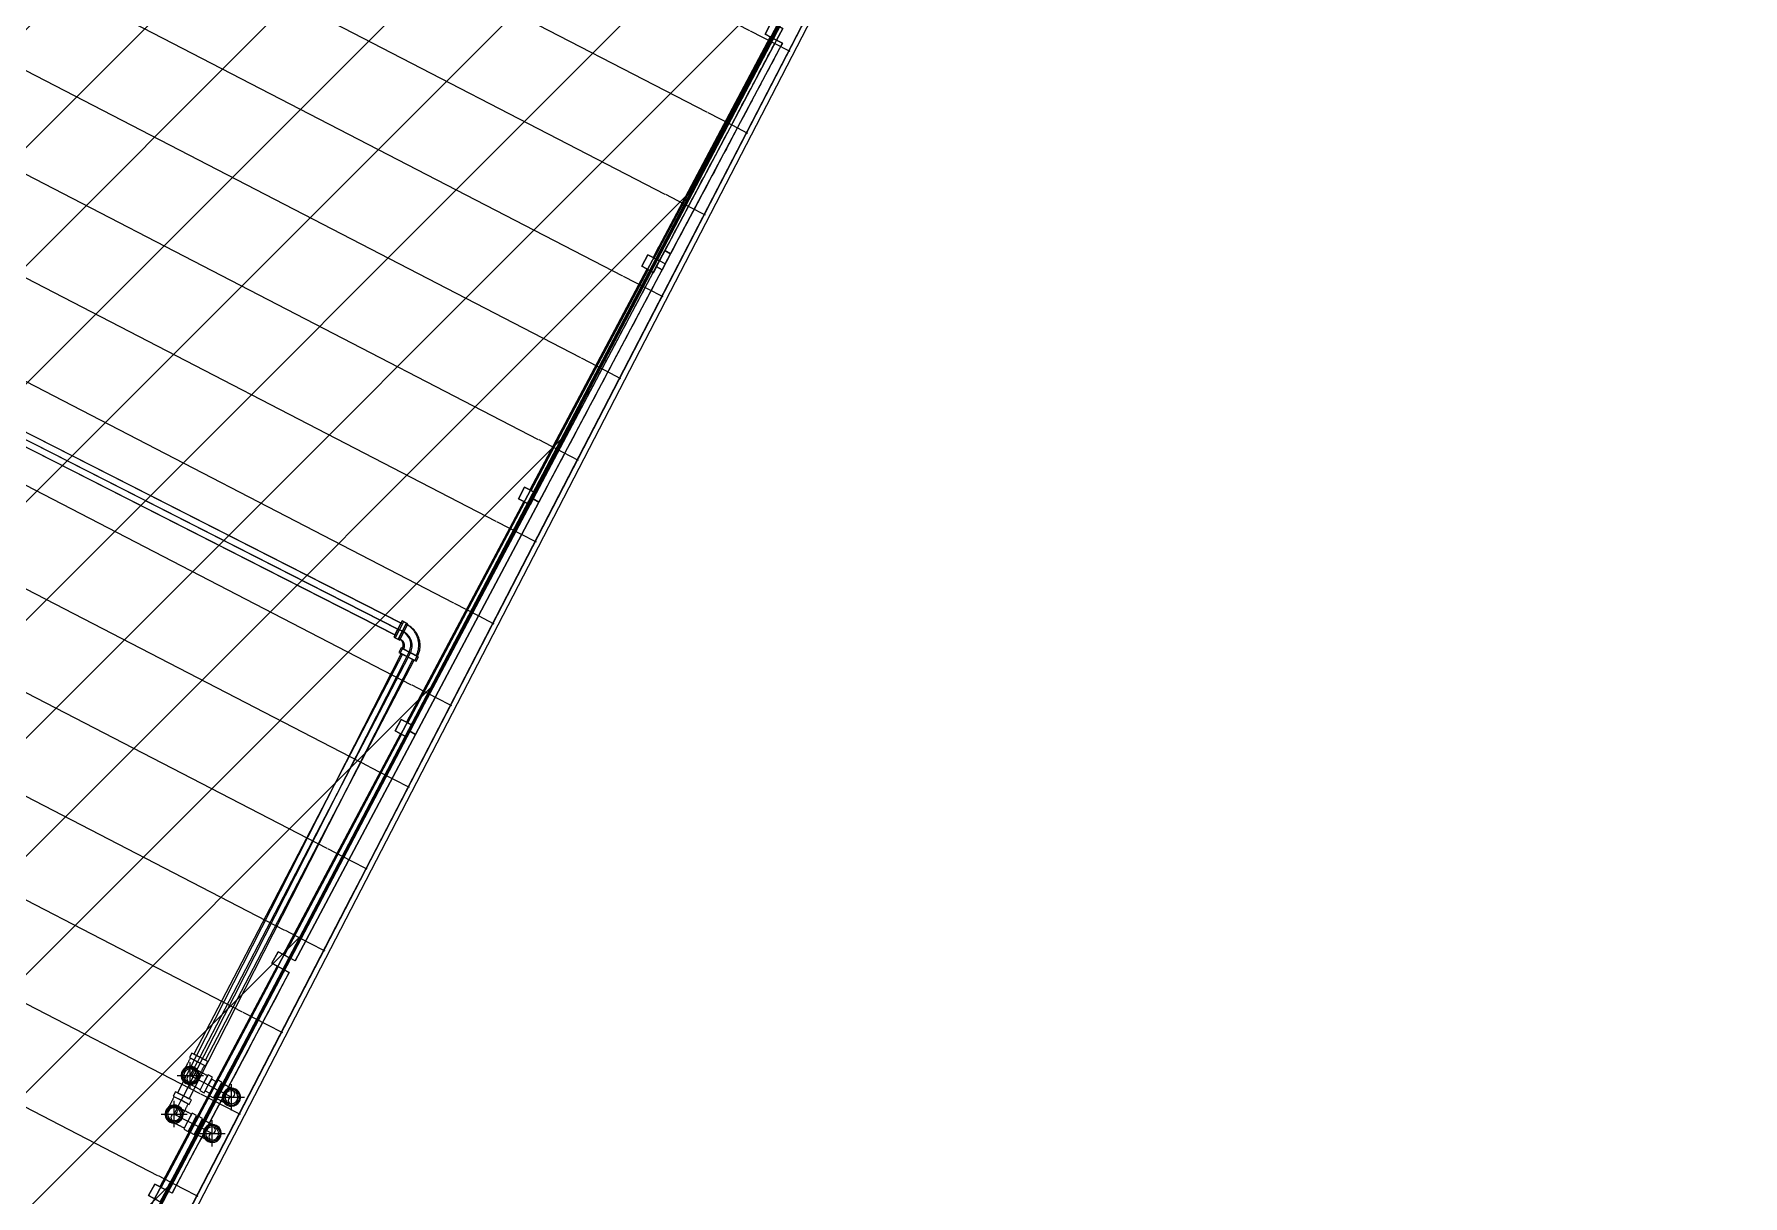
# Model space of a CAD drawing. Header units: metres. Extents: x -207 to 292, y -187 to 169.
# Drawn here: x -45.49 to -38.99, y -123.59 to -119.18 of the extents above; entities that cross this region are included whole.
import ezdxf

# ---------------------------------------------------------------- set-up
doc = ezdxf.new("R2010")
doc.units = ezdxf.units.M
for name, color, linetype, lineweight in [('A-FLOR', 7, 'Continuous', 9), ('A-GLAZ-CURT', 7, 'Continuous', 9), ('A-GLAZ-CWMG', 7, 'Continuous', 9), ('A-ROOF', 7, 'Continuous', 9), ('A-ROOF-PATT', 7, 'Continuous', 9), ('C-BLDG-PADS', 7, 'Continuous', 9), ('C-TOPO', 7, 'Continuous', 9), ('edificios', 7, 'Continuous', 50), ('P-PIPE', 7, 'Continuous', 9), ('P-PIPE-CNTR', 7, 'Continuous', 9)]:
    doc.layers.add(name, color=color, linetype=linetype, lineweight=lineweight)
doc.layers.add('PR10-ARQ-PL-001-Emplazamiento-C-1_dwg', color=7, linetype='Continuous', lineweight=9, true_color=0x767676)

# ---------------------------------------------------------------- blocks, each defined once
blk = doc.blocks.new('FP_38-PLANTA EMPLAZAMIENTO ACTUALIZADO')
at = {"layer": 'A-ROOF'}
blk.add_line((-45.8042, -125.4406), (-38.4178, -111.1584), dxfattribs=at)
at = {"layer": 'A-ROOF-PATT', "color": 254, "true_color": 0xcbe5d8}
for p, q in [((-42.6752, -119.2128), (-42.7663, -119.1657)), ((-42.6157, -119.2436), (-42.6752, -119.2128)), ((-42.836, -119.5237), (-42.927, -119.4766)), ((-42.7764, -119.5545), (-42.836, -119.5237)), ((-42.9968, -119.8346), (-43.0878, -119.7875)), ((-42.9372, -119.8654), (-42.9968, -119.8346)), ((-43.1576, -120.1454), (-43.2486, -120.0984)), ((-43.098, -120.1763), (-43.1576, -120.1454)), ((-43.3184, -120.4563), (-43.4094, -120.4092)), ((-43.2588, -120.4871), (-43.3184, -120.4563)), ((-43.4791, -120.7672), (-43.5702, -120.7201)), ((-43.4196, -120.798), (-43.4791, -120.7672)), ((-43.6399, -121.0781), (-43.7309, -121.031)), ((-43.5803, -121.1089), (-43.6399, -121.0781)), ((-43.8007, -121.389), (-43.8917, -121.3419)), ((-43.7411, -121.4198), (-43.8007, -121.389)), ((-43.9615, -121.6999), (-44.0525, -121.6528)), ((-43.9019, -121.7307), (-43.9615, -121.6999)), ((-44.1223, -122.0107), (-44.2133, -121.9637)), ((-44.0627, -122.0416), (-44.1223, -122.0107)), ((-44.2831, -122.3216), (-44.3741, -122.2746)), ((-44.2235, -122.3524), (-44.2831, -122.3216)), ((-44.4438, -122.6325), (-44.5349, -122.5854)), ((-44.3843, -122.6633), (-44.4438, -122.6325)), ((-44.6046, -122.9434), (-44.6956, -122.8963)), ((-44.545, -122.9742), (-44.6046, -122.9434)), ((-44.7654, -123.2543), (-44.8564, -123.2072)), ((-44.7058, -123.2851), (-44.7654, -123.2543)), ((-44.9262, -123.5652), (-45.0172, -123.5181)), ((-44.8666, -123.596), (-44.9262, -123.5652))]:
    blk.add_line(p, q, dxfattribs=at)
blk = doc.blocks.new('Circular Mullion - 5mm-2218549-PLANTA EMPLAZAMIENTO ACTUALIZADO')
at = {"layer": 'A-GLAZ-CWMG'}
for p, q in [((-40.8151, -115.6543), (-41.2606, -116.4934)), ((-41.2584, -116.4946), (-40.8129, -115.6555)), ((-40.8129, -115.6555), (-41.2584, -116.4946)), ((-41.2562, -116.4958), (-40.8107, -115.6567)), ((-40.8129, -115.6555), (-40.8151, -115.6543)), ((-40.8107, -115.6567), (-40.8129, -115.6555)), ((-41.2606, -116.4934), (-41.2584, -116.4946)), ((-41.2584, -116.4946), (-41.2562, -116.4958))]:
    blk.add_line(p, q, dxfattribs=at)
blk = doc.blocks.new('Rectangular Mullion - 50 x 50 mm-2216179-PLANTA EMPLAZAMIENTO ACTUALIZADO')
at = {"layer": 'A-GLAZ-CWMG'}
for p, q in [((0.025, 0.025), (-0.025, 0.025)), ((-0.025, 0.025), (-0.025, -0.025)), ((0.025, -0.025), (0.025, 0.025)), ((-0.025, -0.025), (0.025, -0.025))]:
    blk.add_line(p, q, dxfattribs=at)
blk = doc.blocks.new('Rectangular Mullion - 50 x 50 mm-2303051-PLANTA EMPLAZAMIENTO ACTUALIZADO')
at = {"layer": 'A-GLAZ-CWMG'}
for p, q in [((-0.025, -0.025), (-0.025, 0.025)), ((-0.025, 0.025), (0.025, 0.025)), ((0.025, 0.025), (0.025, -0.025)), ((0.025, -0.025), (-0.025, -0.025))]:
    blk.add_line(p, q, dxfattribs=at)
blk = doc.blocks.new('Rectangular Mullion - 50 x 50 mm-2220197-PLANTA EMPLAZAMIENTO ACTUALIZADO')
at = {"layer": 'A-GLAZ-CWMG'}
for p, q in [((-0.025, -0.025), (-0.025, 0.025)), ((-0.025, 0.025), (0.025, 0.025)), ((0.025, 0.025), (0.025, -0.025)), ((0.025, -0.025), (-0.025, -0.025))]:
    blk.add_line(p, q, dxfattribs=at)
blk = doc.blocks.new('Rectangular Mullion - 50 x 50 mm-2303052-PLANTA EMPLAZAMIENTO ACTUALIZADO')
at = {"layer": 'A-GLAZ-CWMG'}
for p, q in [((-0.025, -0.025), (-0.025, 0.025)), ((-0.025, 0.025), (0.025, 0.025)), ((0.025, 0.025), (0.025, -0.025)), ((0.025, -0.025), (-0.025, -0.025))]:
    blk.add_line(p, q, dxfattribs=at)
blk = doc.blocks.new('Rectangular Mullion - 50 x 50 mm-2303053-PLANTA EMPLAZAMIENTO ACTUALIZADO')
at = {"layer": 'A-GLAZ-CWMG'}
for p, q in [((-0.025, -0.025), (-0.025, 0.025)), ((-0.025, 0.025), (0.025, 0.025)), ((0.025, 0.025), (0.025, -0.025)), ((0.025, -0.025), (-0.025, -0.025))]:
    blk.add_line(p, q, dxfattribs=at)
blk = doc.blocks.new('System Panel - Glazed-2303063-PLANTA EMPLAZAMIENTO ACTUALIZADO')
at = {"layer": 'A-GLAZ-CURT'}
for p, q in [((0.475, 0.0495), (-0.475, 0.0495)), ((-0.475, 0.0245), (-0.475, 0.0495)), ((-0.475, 0.0495), (-0.475, 0.0245)), ((-0.475, 0.0245), (0.475, 0.0245)), ((0.4312, 0.0495), (0.475, 0.0495)), ((0.4312, 0.0495), (0.4312, 0.0245)), ((0.475, 0.0245), (0.4312, 0.0245)), ((0.475, 0.0495), (0.475, 0.0245)), ((0.475, 0.0495), (0.475, 0.0245))]:
    blk.add_line(p, q, dxfattribs=at)
for points, knots in [([(-0.475, 0.0495), (-0.3822, 0.0495), (-0.1869, 0.0495), (0.115, 0.0495), (0.3253, 0.0495), (0.4312, 0.0495)], [-0.9725118, -0.9725118, -0.9725118, -0.9725118, -0.6666667, -0.3333333, 0, 0, 0, 0]), ([(0.4312, 0.0245), (0.3253, 0.0245), (0.115, 0.0245), (-0.1869, 0.0245), (-0.3822, 0.0245), (-0.475, 0.0245)], [0, 0, 0, 0, 0.3333333, 0.6666667, 0.9725118, 0.9725118, 0.9725118, 0.9725118])]:
    blk.add_open_spline(points, degree=3, knots=knots, dxfattribs=at)
blk = doc.blocks.new('System Panel - Glazed-2303064-PLANTA EMPLAZAMIENTO ACTUALIZADO')
at = {"layer": 'A-GLAZ-CURT'}
for p, q in [((0.5, 0.0495), (-0.5, 0.0495)), ((-0.5, 0.0245), (-0.5, 0.0495)), ((-0.5, 0.0495), (-0.5, 0.0245)), ((-0.5, 0.0245), (0.5, 0.0245)), ((0.5, 0.0495), (0.5, 0.0245)), ((0.5, 0.0495), (0.5, 0.0245))]:
    blk.add_line(p, q, dxfattribs=at)
for points in [[(-0.5, 0.0495), (-0.3914, 0.0495), (-0.1725, 0.0495), (0.1609, 0.0495), (0.3864, 0.0495), (0.5, 0.0495)], [(0.5, 0.0245), (0.3864, 0.0245), (0.1609, 0.0245), (-0.1725, 0.0245), (-0.3914, 0.0245), (-0.5, 0.0245)]]:
    blk.add_open_spline(points, degree=3, dxfattribs=at)
blk = doc.blocks.new('System Panel - Glazed-2303065-PLANTA EMPLAZAMIENTO ACTUALIZADO')
at = {"layer": 'A-GLAZ-CURT'}
for p, q in [((-0.5, 0.0495), (0.5, 0.0495)), ((0.5, 0.0495), (-0.5, 0.0495)), ((-0.5, 0.0245), (-0.5, 0.0495)), ((-0.5, 0.0495), (-0.5, 0.0245)), ((-0.5, 0.0245), (0.5, 0.0245)), ((0.5, 0.0245), (-0.5, 0.0245)), ((0.5, 0.0495), (0.5, 0.0245)), ((0.5, 0.0495), (0.5, 0.0245))]:
    blk.add_line(p, q, dxfattribs=at)
blk = doc.blocks.new('System Panel - Glazed-2303066-PLANTA EMPLAZAMIENTO ACTUALIZADO')
at = {"layer": 'A-GLAZ-CURT'}
for p, q in [((-0.4875, 0.0495), (0.4875, 0.0495)), ((0.4875, 0.0495), (-0.4875, 0.0495)), ((-0.4875, 0.0245), (-0.4875, 0.0495)), ((-0.4875, 0.0495), (-0.4875, 0.0245)), ((-0.4875, 0.0245), (0.4875, 0.0245)), ((0.4875, 0.0245), (-0.4875, 0.0245)), ((0.4875, 0.0495), (0.4875, 0.0245)), ((0.4875, 0.0495), (0.4875, 0.0245))]:
    blk.add_line(p, q, dxfattribs=at)
blk = doc.blocks.new('System Panel - Glazed-2303067-PLANTA EMPLAZAMIENTO ACTUALIZADO')
at = {"layer": 'A-GLAZ-CURT'}
for p, q in [((0.475, 0.0495), (-0.475, 0.0495)), ((-0.475, 0.0245), (-0.475, 0.0495)), ((-0.475, 0.0495), (-0.475, 0.0245)), ((-0.475, 0.0245), (0.475, 0.0245)), ((0.475, 0.0495), (0.475, 0.0245)), ((0.475, 0.0495), (0.475, 0.0245))]:
    blk.add_line(p, q, dxfattribs=at)
for points, knots in [([(-0.475, 0.0495), (-0.3191, 0.0495), (-0.0048, 0.0495), (0.3142, 0.0495), (0.475, 0.0495)], [-0.9746158, -0.9746158, -0.9746158, -0.9746158, -0.5, -0.024631, -0.024631, -0.024631, -0.024631]), ([(0.475, 0.0245), (0.3142, 0.0245), (-0.0048, 0.0245), (-0.3191, 0.0245), (-0.475, 0.0245)], [0.024631, 0.024631, 0.024631, 0.024631, 0.5, 0.9746158, 0.9746158, 0.9746158, 0.9746158])]:
    blk.add_open_spline(points, degree=3, knots=knots, dxfattribs=at)
blk = doc.blocks.new('Circular Mullion - 5mm-2303055-PLANTA EMPLAZAMIENTO ACTUALIZADO')
at = {"layer": 'A-GLAZ-CWMG'}
for p, q in [((-43.1157, -119.9877), (-43.1363, -120.0264)), ((-43.1363, -120.0264), (-43.1341, -120.0276)), ((-43.1341, -120.0276), (-43.1135, -119.9889)), ((-43.1135, -119.9889), (-43.1341, -120.0276)), ((-43.1341, -120.0276), (-43.1319, -120.0287)), ((-43.1319, -120.0287), (-43.1113, -119.99)), ((-43.1135, -119.9889), (-43.1157, -119.9877)), ((-43.1113, -119.99), (-43.1135, -119.9889))]:
    blk.add_line(p, q, dxfattribs=at)
blk = doc.blocks.new('System Panel - Glazed-2303070-PLANTA EMPLAZAMIENTO ACTUALIZADO')
at = {"layer": 'A-GLAZ-CURT'}
for p, q in [((-0.0344, 0.0495), (0.0344, 0.0495)), ((0.0344, 0.0495), (-0.0344, 0.0495)), ((-0.0344, 0.0245), (-0.0344, 0.0495)), ((-0.0344, 0.0245), (0.0344, 0.0245)), ((0.0344, 0.0245), (-0.0344, 0.0245)), ((0.0344, 0.0495), (0.0344, 0.0245)), ((0.0344, 0.0495), (0.0344, 0.0245))]:
    blk.add_line(p, q, dxfattribs=at)
blk = doc.blocks.new('Plastico - Codo - PL - Codo-2303329-PLANTA EMPLAZAMIENTO ACTUALIZADO')
at = {"layer": 'P-PIPE'}
for p, q in [((0.0336, 0.0781), (-0.0351, 0.0775)), ((0.0336, 0.0781), (-0.0351, 0.0775)), ((-0.0351, 0.0775), (-0.0349, 0.0584)), ((0.0337, 0.0591), (0.0336, 0.0781)), ((-0.0588, 0.0343), (-0.0778, 0.0343)), ((-0.0778, 0.0343), (-0.0778, -0.0343)), ((-0.0778, 0.0343), (-0.0778, -0.0343)), ((-0.0588, -0.0343), (-0.0588, 0.0343)), ((-0.0588, -0.0343), (-0.0588, 0.0343)), ((-0.0588, 0.0302), (-0.0588, -0.0302)), ((-0.0588, 0.0302), (-0.0588, -0.0302)), ((-0.0349, 0.0584), (0.0337, 0.0591)), ((-0.0349, 0.0584), (0.0337, 0.0591)), ((-0.0307, 0.0585), (0.0296, 0.059)), ((-0.0307, 0.0585), (0.0296, 0.059)), ((-0.0778, -0.0343), (-0.0588, -0.0343))]:
    blk.add_line(p, q, dxfattribs=at)
at = {"layer": 'P-PIPE', "flags": 128}
for points in [[(-0.0588, -0.0302), (-0.0552, -0.0301), (-0.0517, -0.0299), (-0.0482, -0.0295), (-0.0447, -0.029), (-0.0412, -0.0284), (-0.0378, -0.0276), (-0.0343, -0.0267), (-0.031, -0.0257), (-0.0276, -0.0245), (-0.0243, -0.0232), (-0.0211, -0.0217), (-0.018, -0.0202), (-0.0149, -0.0185), (-0.0118, -0.0167), (-0.0089, -0.0147), (-0.006, -0.0127), (-0.0032, -0.0105), (-0.0005, -0.0082), (0.0021, -0.0059), (0.0046, -0.0034), (0.007, -0.0008), (0.0093, 0.0019), (0.0115, 0.0047), (0.0136, 0.0075), (0.0156, 0.0104), (0.0174, 0.0135), (0.0192, 0.0165), (0.0208, 0.0197), (0.0222, 0.0229), (0.0236, 0.0262), (0.0248, 0.0295), (0.0259, 0.0328), (0.0268, 0.0363), (0.0276, 0.0397), (0.0283, 0.0432), (0.0288, 0.0467), (0.0292, 0.0502), (0.0295, 0.0537), (0.0296, 0.0572), (0.0296, 0.059)], [(-0.0307, 0.0585), (-0.0307, 0.0573), (-0.0308, 0.0562), (-0.0309, 0.0551), (-0.0311, 0.054), (-0.0312, 0.0529), (-0.0315, 0.0518), (-0.0318, 0.0507), (-0.0321, 0.0496), (-0.0324, 0.0486), (-0.0328, 0.0475), (-0.0333, 0.0465), (-0.0338, 0.0455), (-0.0343, 0.0445), (-0.0349, 0.0435), (-0.0355, 0.0426), (-0.0361, 0.0417), (-0.0368, 0.0408), (-0.0375, 0.0399), (-0.0383, 0.0391), (-0.039, 0.0383), (-0.0398, 0.0375), (-0.0407, 0.0368), (-0.0416, 0.0361), (-0.0425, 0.0354), (-0.0434, 0.0348), (-0.0443, 0.0342), (-0.0453, 0.0336), (-0.0463, 0.0331), (-0.0473, 0.0326), (-0.0483, 0.0322), (-0.0494, 0.0318), (-0.0505, 0.0314), (-0.0515, 0.0311), (-0.0526, 0.0308), (-0.0537, 0.0306), (-0.0548, 0.0304), (-0.0559, 0.0303), (-0.0571, 0.0302), (-0.0582, 0.0302), (-0.0588, 0.0302)]]:
    blk.add_lwpolyline(points, dxfattribs=at)
blk = doc.blocks.new('Plastico - Codo - PL - Codo-V51-PLANTA EMPLAZAMIENTO ACTUALIZADO')
at = {"layer": 'P-PIPE'}
for p, q in [((-47.9793, -118.9057), (-47.9881, -118.9226)), ((-47.9881, -118.9226), (-47.9576, -118.9384)), ((-47.9488, -118.9215), (-47.9793, -118.9057)), ((-47.9756, -118.9076), (-47.9488, -118.9215)), ((-47.9184, -118.9374), (-47.9488, -118.9215)), ((-47.9488, -118.9215), (-47.9221, -118.9355)), ((-47.9576, -118.9384), (-47.9272, -118.9543)), ((-47.9272, -118.9543), (-47.9184, -118.9374))]:
    blk.add_line(p, q, dxfattribs=at)
at = {"layer": 'P-PIPE', "flags": 128}
for points in [[(-47.9484, -118.8555), (-47.9484, -118.8555), (-47.9485, -118.8557), (-47.9486, -118.8559), (-47.9488, -118.8561), (-47.949, -118.8565), (-47.9492, -118.857), (-47.9495, -118.8575), (-47.9498, -118.8581), (-47.9502, -118.8588), (-47.9506, -118.8596), (-47.951, -118.8604), (-47.9515, -118.8614), (-47.952, -118.8624), (-47.9526, -118.8634), (-47.9532, -118.8646), (-47.9538, -118.8658), (-47.9545, -118.8671), (-47.9552, -118.8684), (-47.9559, -118.8698), (-47.9567, -118.8713), (-47.9575, -118.8728), (-47.9583, -118.8744), (-47.9591, -118.876), (-47.96, -118.8777), (-47.9609, -118.8794), (-47.9618, -118.8812), (-47.9628, -118.883), (-47.9637, -118.8849), (-47.9647, -118.8868), (-47.9657, -118.8887), (-47.9668, -118.8907), (-47.9678, -118.8926), (-47.9688, -118.8947), (-47.9699, -118.8967), (-47.971, -118.8987), (-47.972, -118.9008), (-47.9731, -118.9029), (-47.9742, -118.9049), (-47.9753, -118.907), (-47.9756, -118.9076)], [(-47.9221, -118.9355), (-47.921, -118.9334), (-47.9199, -118.9313), (-47.9188, -118.9292), (-47.9178, -118.9272), (-47.9167, -118.9251), (-47.9156, -118.9231), (-47.9146, -118.9211), (-47.9135, -118.9191), (-47.9125, -118.9171), (-47.9115, -118.9152), (-47.9105, -118.9133), (-47.9095, -118.9114), (-47.9086, -118.9096), (-47.9077, -118.9078), (-47.9068, -118.906), (-47.9059, -118.9044), (-47.905, -118.9027), (-47.9042, -118.9011), (-47.9034, -118.8996), (-47.9026, -118.8981), (-47.9019, -118.8967), (-47.9012, -118.8953), (-47.9005, -118.894), (-47.8998, -118.8928), (-47.8992, -118.8916), (-47.8987, -118.8905), (-47.8981, -118.8895), (-47.8976, -118.8886), (-47.8972, -118.8877), (-47.8968, -118.8869), (-47.8964, -118.8862), (-47.8961, -118.8856), (-47.8958, -118.885), (-47.8955, -118.8845), (-47.8953, -118.8841), (-47.8952, -118.8838), (-47.895, -118.8836), (-47.895, -118.8834), (-47.8949, -118.8834)]]:
    blk.add_lwpolyline(points, dxfattribs=at)
at = {"layer": 'P-PIPE'}
for radius, start, end in [(0.0343, 62.46835, 242.46835), (0.0343, 62.46835, 242.46835), (0.0302, 62.46835, 242.46835), (0.0343, 242.46835, 62.46835), (0.0343, 242.46835, 62.46835), (0.0302, 242.46835, 62.46835)]:
    blk.add_arc((-47.9217, -118.8694), radius, start, end, dxfattribs=at)
blk = doc.blocks.new('Plastico - Codo - PL - Codo-V52-PLANTA EMPLAZAMIENTO ACTUALIZADO')
at = {"layer": 'P-PIPE'}
for p, q in [((-0.0343, 0.0778), (-0.0343, 0.0588)), ((0.0343, 0.0778), (-0.0343, 0.0778)), ((0.0343, 0.0778), (-0.0343, 0.0778)), ((0.0343, 0.0588), (0.0343, 0.0778)), ((-0.0588, 0.0343), (-0.0778, 0.0343)), ((-0.0778, 0.0343), (-0.0778, -0.0343)), ((-0.0778, 0.0343), (-0.0778, -0.0343)), ((-0.0588, -0.0343), (-0.0588, 0.0343)), ((-0.0588, -0.0343), (-0.0588, 0.0343)), ((-0.0588, 0.0302), (-0.0588, -0.0302)), ((-0.0588, 0.0302), (-0.0588, -0.0302)), ((-0.0343, 0.0588), (0.0343, 0.0588)), ((-0.0343, 0.0588), (0.0343, 0.0588)), ((-0.0302, 0.0588), (0.0302, 0.0588)), ((-0.0302, 0.0588), (0.0302, 0.0588)), ((-0.0778, -0.0343), (-0.0588, -0.0343))]:
    blk.add_line(p, q, dxfattribs=at)
at = {"layer": 'P-PIPE', "flags": 128}
for points in [[(-0.0588, -0.0302), (-0.0552, -0.0301), (-0.0516, -0.0299), (-0.0481, -0.0295), (-0.0446, -0.029), (-0.0411, -0.0284), (-0.0376, -0.0276), (-0.0342, -0.0267), (-0.0308, -0.0256), (-0.0274, -0.0245), (-0.0241, -0.0231), (-0.0209, -0.0217), (-0.0177, -0.0201), (-0.0146, -0.0184), (-0.0115, -0.0166), (-0.0085, -0.0146), (-0.0057, -0.0126), (-0.0028, -0.0104), (-0.0001, -0.0081), (0.0025, -0.0057), (0.005, -0.0032), (0.0075, -0.0006), (0.0098, 0.0021), (0.012, 0.0049), (0.0141, 0.0078), (0.0161, 0.0107), (0.0179, 0.0137), (0.0197, 0.0168), (0.0213, 0.02), (0.0228, 0.0232), (0.0241, 0.0265), (0.0253, 0.0299), (0.0264, 0.0333), (0.0274, 0.0367), (0.0282, 0.0401), (0.0289, 0.0436), (0.0294, 0.0472), (0.0298, 0.0507), (0.03, 0.0542), (0.0302, 0.0578), (0.0302, 0.0588)], [(-0.0302, 0.0588), (-0.0302, 0.0576), (-0.0303, 0.0565), (-0.0304, 0.0553), (-0.0305, 0.0542), (-0.0307, 0.0531), (-0.031, 0.052), (-0.0313, 0.0508), (-0.0316, 0.0498), (-0.032, 0.0487), (-0.0324, 0.0476), (-0.0329, 0.0466), (-0.0334, 0.0455), (-0.0339, 0.0445), (-0.0345, 0.0436), (-0.0352, 0.0426), (-0.0358, 0.0417), (-0.0365, 0.0408), (-0.0373, 0.0399), (-0.038, 0.0391), (-0.0388, 0.0382), (-0.0397, 0.0375), (-0.0405, 0.0367), (-0.0414, 0.036), (-0.0424, 0.0353), (-0.0433, 0.0347), (-0.0443, 0.0341), (-0.0453, 0.0335), (-0.0463, 0.033), (-0.0473, 0.0325), (-0.0484, 0.0321), (-0.0495, 0.0317), (-0.0506, 0.0314), (-0.0517, 0.0311), (-0.0528, 0.0308), (-0.0539, 0.0306), (-0.055, 0.0304), (-0.0562, 0.0303), (-0.0573, 0.0302), (-0.0584, 0.0302), (-0.0588, 0.0302)]]:
    blk.add_lwpolyline(points, dxfattribs=at)
blk = doc.blocks.new('Plastico - Codo - PL - Codo-V50-PLANTA EMPLAZAMIENTO ACTUALIZADO')
at = {"layer": 'P-PIPE'}
for p, q in [((-47.5292, -119.6972), (-47.5447, -119.7278)), ((-47.5292, -119.6972), (-47.5429, -119.7241)), ((-47.5136, -119.6666), (-47.5292, -119.6972)), ((-47.5155, -119.6703), (-47.5292, -119.6972)), ((-47.4966, -119.6753), (-47.5136, -119.6666)), ((-47.5122, -119.7058), (-47.4966, -119.6753)), ((-47.5447, -119.7278), (-47.5278, -119.7364)), ((-47.5278, -119.7364), (-47.5122, -119.7058))]:
    blk.add_line(p, q, dxfattribs=at)
at = {"layer": 'P-PIPE', "flags": 128}
for points in [[(-47.5952, -119.6974), (-47.5963, -119.6969), (-47.5973, -119.6963), (-47.5983, -119.6956), (-47.5993, -119.6949), (-47.6003, -119.6942), (-47.6012, -119.6934), (-47.6021, -119.6926), (-47.603, -119.6918), (-47.6038, -119.6909), (-47.6046, -119.69), (-47.6054, -119.689), (-47.6061, -119.6881), (-47.6068, -119.6871), (-47.6074, -119.6861), (-47.608, -119.685), (-47.6086, -119.6839), (-47.6091, -119.6829), (-47.6096, -119.6817), (-47.61, -119.6806), (-47.6104, -119.6795), (-47.6107, -119.6783), (-47.611, -119.6771), (-47.6112, -119.676), (-47.6114, -119.6748), (-47.6116, -119.6736), (-47.6116, -119.6724), (-47.6117, -119.6712), (-47.6117, -119.67), (-47.6116, -119.6687), (-47.6116, -119.6675), (-47.6114, -119.6663), (-47.6112, -119.6652), (-47.611, -119.664), (-47.6107, -119.6628), (-47.6104, -119.6616), (-47.61, -119.6605), (-47.6096, -119.6594), (-47.6091, -119.6583), (-47.6086, -119.6572), (-47.6084, -119.6569)], [(-47.6084, -119.6569), (-47.6079, -119.6558), (-47.6072, -119.6548), (-47.6066, -119.6538), (-47.6059, -119.6528), (-47.6052, -119.6518), (-47.6044, -119.6509), (-47.6036, -119.65), (-47.6028, -119.6491), (-47.6019, -119.6483), (-47.601, -119.6475), (-47.6, -119.6467), (-47.5991, -119.646), (-47.5981, -119.6453), (-47.597, -119.6447), (-47.596, -119.6441), (-47.5949, -119.6435), (-47.5938, -119.643), (-47.5927, -119.6425), (-47.5916, -119.6421), (-47.5905, -119.6417), (-47.5893, -119.6414), (-47.5881, -119.6411), (-47.5869, -119.6409), (-47.5858, -119.6407), (-47.5846, -119.6405), (-47.5834, -119.6404), (-47.5821, -119.6404), (-47.5809, -119.6404), (-47.5797, -119.6404), (-47.5785, -119.6405), (-47.5773, -119.6407), (-47.5761, -119.6409), (-47.575, -119.6411), (-47.5738, -119.6414), (-47.5726, -119.6417), (-47.5715, -119.6421), (-47.5704, -119.6425), (-47.5692, -119.643), (-47.5682, -119.6435), (-47.5679, -119.6437)], [(-47.5547, -119.6842), (-47.5552, -119.6853), (-47.5558, -119.6863), (-47.5565, -119.6874), (-47.5572, -119.6883), (-47.5579, -119.6893), (-47.5587, -119.6902), (-47.5595, -119.6911), (-47.5603, -119.692), (-47.5612, -119.6928), (-47.5621, -119.6936), (-47.563, -119.6944), (-47.564, -119.6951), (-47.565, -119.6958), (-47.566, -119.6964), (-47.5671, -119.697), (-47.5681, -119.6976), (-47.5692, -119.6981), (-47.5704, -119.6986), (-47.5715, -119.699), (-47.5726, -119.6994), (-47.5738, -119.6997), (-47.575, -119.7), (-47.5761, -119.7002), (-47.5773, -119.7004), (-47.5785, -119.7006), (-47.5797, -119.7007), (-47.5809, -119.7007), (-47.5821, -119.7007), (-47.5833, -119.7007), (-47.5845, -119.7006), (-47.5857, -119.7004), (-47.5869, -119.7002), (-47.5881, -119.7), (-47.5893, -119.6997), (-47.5905, -119.6994), (-47.5916, -119.699), (-47.5927, -119.6986), (-47.5938, -119.6981), (-47.5949, -119.6976), (-47.5952, -119.6974)], [(-47.5429, -119.7241), (-47.545, -119.723), (-47.547, -119.7219), (-47.5491, -119.7209), (-47.5512, -119.7198), (-47.5533, -119.7188), (-47.5553, -119.7177), (-47.5573, -119.7167), (-47.5593, -119.7157), (-47.5613, -119.7147), (-47.5632, -119.7137), (-47.5652, -119.7127), (-47.567, -119.7118), (-47.5689, -119.7108), (-47.5707, -119.7099), (-47.5724, -119.709), (-47.5741, -119.7082), (-47.5758, -119.7073), (-47.5774, -119.7065), (-47.5789, -119.7057), (-47.5804, -119.705), (-47.5818, -119.7042), (-47.5832, -119.7035), (-47.5845, -119.7029), (-47.5858, -119.7023), (-47.5869, -119.7017), (-47.588, -119.7011), (-47.589, -119.7006), (-47.59, -119.7001), (-47.5909, -119.6997), (-47.5917, -119.6992), (-47.5924, -119.6989), (-47.593, -119.6986), (-47.5936, -119.6983), (-47.5941, -119.698), (-47.5945, -119.6978), (-47.5948, -119.6977), (-47.595, -119.6975), (-47.5952, -119.6975), (-47.5952, -119.6974)], [(-47.5679, -119.6437), (-47.5668, -119.6442), (-47.5658, -119.6448), (-47.5647, -119.6455), (-47.5638, -119.6462), (-47.5628, -119.6469), (-47.5619, -119.6477), (-47.561, -119.6485), (-47.5601, -119.6493), (-47.5593, -119.6502), (-47.5585, -119.6511), (-47.5577, -119.6521), (-47.557, -119.653), (-47.5563, -119.654), (-47.5557, -119.655), (-47.5551, -119.6561), (-47.5545, -119.6572), (-47.554, -119.6583), (-47.5535, -119.6594), (-47.5531, -119.6605), (-47.5527, -119.6616), (-47.5524, -119.6628), (-47.5521, -119.664), (-47.5519, -119.6651), (-47.5517, -119.6663), (-47.5515, -119.6675), (-47.5514, -119.6687), (-47.5514, -119.6699), (-47.5514, -119.6712), (-47.5514, -119.6724), (-47.5515, -119.6736), (-47.5517, -119.6748), (-47.5519, -119.6759), (-47.5521, -119.6771), (-47.5524, -119.6783), (-47.5527, -119.6795), (-47.5531, -119.6806), (-47.5535, -119.6817), (-47.554, -119.6828), (-47.5545, -119.6839), (-47.5547, -119.6842)], [(-47.5679, -119.6437), (-47.5678, -119.6437), (-47.5677, -119.6438), (-47.5675, -119.6439), (-47.5672, -119.644), (-47.5668, -119.6442), (-47.5664, -119.6444), (-47.5658, -119.6447), (-47.5652, -119.645), (-47.5645, -119.6454), (-47.5637, -119.6458), (-47.5629, -119.6462), (-47.5619, -119.6467), (-47.5609, -119.6472), (-47.5599, -119.6477), (-47.5587, -119.6483), (-47.5575, -119.6489), (-47.5562, -119.6496), (-47.5549, -119.6503), (-47.5535, -119.651), (-47.552, -119.6518), (-47.5504, -119.6525), (-47.5489, -119.6533), (-47.5472, -119.6542), (-47.5455, -119.655), (-47.5438, -119.6559), (-47.542, -119.6568), (-47.5402, -119.6578), (-47.5383, -119.6587), (-47.5364, -119.6597), (-47.5345, -119.6607), (-47.5325, -119.6617), (-47.5305, -119.6627), (-47.5285, -119.6637), (-47.5265, -119.6647), (-47.5244, -119.6658), (-47.5223, -119.6668), (-47.5202, -119.6679), (-47.5182, -119.669), (-47.5161, -119.67), (-47.5155, -119.6703)]]:
    blk.add_lwpolyline(points, dxfattribs=at)
at = {"layer": 'P-PIPE'}
for radius, start, end in [(0.0343, 333.02931, 153.02931), (0.0343, 333.02931, 153.02931), (0.0343, 153.02931, 333.02931), (0.0343, 153.02931, 333.02931), (0.0302, 153.02931, 333.02931), (0.0302, 333.02931, 153.02931)]:
    blk.add_arc((-47.5815, -119.6706), radius, start, end, dxfattribs=at)
blk = doc.blocks.new('YADRAN_LASQUEMAS_ARQ_MO_003_ESTANQUE CABECERA_rvt-1-PLANTA EMPLAZAMIENTO ACTUALIZADO')
at = {"layer": 'A-ROOF-PATT', "true_color": 0x008040}
h = blk.add_hatch(dxfattribs=at)
h.set_pattern_fill('FP_30', color=116, style=0, pattern_type=2)
h.set_pattern_definition([(152.653, (-48.586, -105.911), (-0.1607824, -0.310884), [])])
h.paths.add_polyline_path([(-45.9715, -125.3541), (-38.5851, -111.0719), (-40.9271, -109.8606), (-48.3135, -124.1428), (-46.2866, -125.1911)])
at = {"layer": 'A-FLOR'}
for p, q in [((-40.3049, -114.6987), (-45.9175, -125.2703)), ((-45.9175, -125.2703), (-40.3049, -114.6987))]:
    blk.add_line(p, q, dxfattribs=at)
at = {"layer": 'A-ROOF'}
for p, q in [((-38.4355, -111.1492), (-45.8219, -125.4314)), ((-45.8042, -125.4406), (-38.4178, -111.1584))]:
    blk.add_line(p, q, dxfattribs=at)
at = {"layer": 'P-PIPE'}
for p, q in [((-44.09, -121.4193), (-47.5446, -119.6613)), ((-44.0955, -121.4165), (-47.5009, -119.6836)), ((-47.5673, -119.7059), (-44.1127, -121.4638)), ((-47.5235, -119.7281), (-44.1182, -121.461)), ((-44.1182, -121.461), (-44.1068, -121.4388)), ((-44.1182, -121.461), (-44.1068, -121.4388)), ((-44.1127, -121.4638), (-44.1014, -121.4415)), ((-44.1127, -121.4638), (-44.1014, -121.4415)), ((-44.1068, -121.4388), (-44.0955, -121.4165)), ((-44.1068, -121.4388), (-44.0955, -121.4165)), ((-44.1014, -121.4415), (-44.09, -121.4193)), ((-44.1014, -121.4415), (-44.09, -121.4193)), ((-44.0951, -121.532), (-44.945, -123.2022)), ((-44.9004, -123.2249), (-44.0505, -121.5547)), ((-44.0902, -121.5343), (-44.8831, -123.0553)), ((-44.8387, -123.0784), (-44.0458, -121.5574)), ((-44.0728, -121.5434), (-44.0951, -121.532)), ((-44.0728, -121.5434), (-44.0951, -121.532)), ((-44.068, -121.5458), (-44.0902, -121.5343)), ((-44.068, -121.5458), (-44.0902, -121.5343)), ((-44.0505, -121.5547), (-44.0728, -121.5434)), ((-44.0505, -121.5547), (-44.0728, -121.5434)), ((-44.0458, -121.5574), (-44.068, -121.5458)), ((-44.0458, -121.5574), (-44.068, -121.5458)), ((-44.8831, -123.0553), (-44.8609, -123.0669)), ((-44.8831, -123.0553), (-44.8609, -123.0669)), ((-44.8609, -123.0669), (-44.8387, -123.0784)), ((-44.8609, -123.0669), (-44.8387, -123.0784)), ((-44.945, -123.2022), (-44.9227, -123.2136)), ((-44.945, -123.2022), (-44.9227, -123.2136)), ((-44.8281, -123.1723), (-44.8399, -123.1944)), ((-44.8281, -123.1723), (-44.8399, -123.1944)), ((-44.8399, -123.1944), (-44.8208, -123.2045)), ((-44.8164, -123.1502), (-44.8281, -123.1723)), ((-44.8164, -123.1502), (-44.8281, -123.1723)), ((-44.8208, -123.2045), (-44.809, -123.1825)), ((-44.8208, -123.2045), (-44.809, -123.1825)), ((-44.7973, -123.1604), (-44.8164, -123.1502)), ((-44.809, -123.1825), (-44.7973, -123.1604)), ((-44.809, -123.1825), (-44.7973, -123.1604)), ((-44.9227, -123.2136), (-44.9004, -123.2249)), ((-44.9227, -123.2136), (-44.9004, -123.2249)), ((-44.8887, -123.3182), (-44.9, -123.3405)), ((-44.8887, -123.3182), (-44.9, -123.3405)), ((-44.9, -123.3405), (-44.894, -123.3435)), ((-44.894, -123.3435), (-44.8827, -123.3212)), ((-44.894, -123.3435), (-44.8827, -123.3212)), ((-44.8773, -123.2959), (-44.8887, -123.3182)), ((-44.8773, -123.2959), (-44.8887, -123.3182)), ((-44.8827, -123.3212), (-44.8714, -123.299)), ((-44.8827, -123.3212), (-44.8714, -123.299)), ((-44.8714, -123.299), (-44.8773, -123.2959))]:
    blk.add_line(p, q, dxfattribs=at)
at = {"layer": 'P-PIPE', "color": 96, "true_color": 0x007f00}
for centre, radius, start, end in [((-44.8968, -123.1358), 0.025, 0, 180), ((-44.8968, -123.1358), 0.025, 180, 0), ((-44.8968, -123.1483), 0.0125, 90, 270), ((-44.8968, -123.1233), 0.0125, 270, 90), ((-44.7403, -123.2189), 0.025, 0, 180), ((-44.7403, -123.2064), 0.0125, 270, 90), ((-44.958, -123.2829), 0.025, 0, 180), ((-44.958, -123.2704), 0.0125, 270, 90), ((-44.7403, -123.2189), 0.025, 180, 0), ((-44.7403, -123.2314), 0.0125, 90, 270), ((-44.958, -123.2829), 0.025, 180, 0), ((-44.958, -123.2954), 0.0125, 90, 270), ((-44.8134, -123.3565), 0.025, 0, 180), ((-44.8134, -123.344), 0.0125, 270, 90), ((-44.8134, -123.3565), 0.025, 180, 0), ((-44.8134, -123.369), 0.0125, 90, 270)]:
    blk.add_arc(centre, radius, start, end, dxfattribs=at)
at = {"layer": 'P-PIPE-CNTR'}
for p, q in [((-47.5559, -119.6836), (-44.1014, -121.4415)), ((-47.5559, -119.6836), (-44.1014, -121.4415)), ((-47.5122, -119.7058), (-44.1068, -121.4388)), ((-47.5122, -119.7058), (-44.1068, -121.4388)), ((-44.0899, -121.4474), (-44.1068, -121.4388)), ((-44.0844, -121.4502), (-44.1014, -121.4415)), ((-44.0728, -121.5434), (-44.9227, -123.2136)), ((-44.0728, -121.5434), (-44.9227, -123.2136)), ((-44.068, -121.5458), (-44.8609, -123.0669)), ((-44.068, -121.5458), (-44.8609, -123.0669)), ((-44.0728, -121.5434), (-44.0642, -121.5264)), ((-44.068, -121.5458), (-44.0592, -121.5289)), ((-44.8609, -123.0669), (-44.8697, -123.0837)), ((-44.9468, -123.1358), (-44.8468, -123.1358)), ((-44.8968, -123.1358), (-44.8697, -123.0837)), ((-44.8968, -123.1858), (-44.8968, -123.0858)), ((-44.8968, -123.1358), (-44.845, -123.1634)), ((-44.845, -123.1634), (-44.8281, -123.1723)), ((-44.8281, -123.1723), (-44.809, -123.1825)), ((-44.8281, -123.1723), (-44.809, -123.1825)), ((-44.809, -123.1825), (-44.7922, -123.1914)), ((-44.7403, -123.2189), (-44.7922, -123.1914)), ((-44.7403, -123.2689), (-44.7403, -123.1689)), ((-44.958, -123.2829), (-44.9314, -123.2305)), ((-44.958, -123.3329), (-44.958, -123.2329)), ((-44.9227, -123.2136), (-44.9314, -123.2305)), ((-44.7903, -123.2189), (-44.6903, -123.2189)), ((-45.008, -123.2829), (-44.908, -123.2829)), ((-44.958, -123.2829), (-44.9056, -123.3096)), ((-44.9056, -123.3096), (-44.8887, -123.3182)), ((-44.8887, -123.3182), (-44.8827, -123.3212)), ((-44.8827, -123.3212), (-44.8657, -123.3299)), ((-44.8134, -123.3565), (-44.8657, -123.3299)), ((-44.8134, -123.4065), (-44.8134, -123.3065)), ((-44.8634, -123.3565), (-44.7634, -123.3565))]:
    blk.add_line(p, q, dxfattribs=at)
for centre, radius, start in [((-44.1165, -121.4998), 0.0588, 333.02931), ((-44.1108, -121.502), 0.0582, 332.46835)]:
    blk.add_arc(centre, radius, start, 63.02931, dxfattribs=at)
at = {"layer": 'A-GLAZ-CURT', "lineweight": 9, "rotation": 242.0354818086453}
for name, p in [('System Panel - Glazed-2303063-PLANTA EMPLAZAMIENTO ACTUALIZADO', (-42.9113, -119.608)), ('System Panel - Glazed-2303070-PLANTA EMPLAZAMIENTO ACTUALIZADO', (-43.1297, -120.0192)), ('System Panel - Glazed-2303064-PLANTA EMPLAZAMIENTO ACTUALIZADO', (-43.3803, -120.4913)), ('System Panel - Glazed-2303065-PLANTA EMPLAZAMIENTO ACTUALIZADO', (-43.8492, -121.3745)), ('System Panel - Glazed-2303066-PLANTA EMPLAZAMIENTO ACTUALIZADO', (-44.3123, -122.2467)), ('System Panel - Glazed-2303067-PLANTA EMPLAZAMIENTO ACTUALIZADO', (-44.787, -123.141))]:
    blk.add_blockref(name, p, dxfattribs=at)
at = {"layer": 'A-GLAZ-CWMG', "lineweight": 9, "extrusion": (0, 0, -1), "rotation": 297.9645181913547}
for name, p in [('Rectangular Mullion - 50 x 50 mm-2216179-PLANTA EMPLAZAMIENTO ACTUALIZADO', (42.6769, -119.1664)), ('Rectangular Mullion - 50 x 50 mm-2303051-PLANTA EMPLAZAMIENTO ACTUALIZADO', (42.6769, -119.1664)), ('Rectangular Mullion - 50 x 50 mm-2216179-PLANTA EMPLAZAMIENTO ACTUALIZADO', (43.1458, -120.0496)), ('Rectangular Mullion - 50 x 50 mm-2220197-PLANTA EMPLAZAMIENTO ACTUALIZADO', (43.1458, -120.0496)), ('Rectangular Mullion - 50 x 50 mm-2216179-PLANTA EMPLAZAMIENTO ACTUALIZADO', (43.6147, -120.9329)), ('Rectangular Mullion - 50 x 50 mm-2220197-PLANTA EMPLAZAMIENTO ACTUALIZADO', (43.6147, -120.9329)), ('Rectangular Mullion - 50 x 50 mm-2216179-PLANTA EMPLAZAMIENTO ACTUALIZADO', (44.0837, -121.8161)), ('Rectangular Mullion - 50 x 50 mm-2220197-PLANTA EMPLAZAMIENTO ACTUALIZADO', (44.0837, -121.8161)), ('Rectangular Mullion - 50 x 50 mm-2216179-PLANTA EMPLAZAMIENTO ACTUALIZADO', (44.5526, -122.6993)), ('Rectangular Mullion - 50 x 50 mm-2303052-PLANTA EMPLAZAMIENTO ACTUALIZADO', (44.5526, -122.6993)), ('Rectangular Mullion - 50 x 50 mm-2216179-PLANTA EMPLAZAMIENTO ACTUALIZADO', (45.0215, -123.5826)), ('Rectangular Mullion - 50 x 50 mm-2303053-PLANTA EMPLAZAMIENTO ACTUALIZADO', (45.0215, -123.5826))]:
    blk.add_blockref(name, p, dxfattribs=at)
at = {"layer": 'A-GLAZ-CWMG', "lineweight": 9}
for name, p in [('Circular Mullion - 5mm-2218549-PLANTA EMPLAZAMIENTO ACTUALIZADO', (-1.8757, -3.533)), ('Circular Mullion - 5mm-2218549-PLANTA EMPLAZAMIENTO ACTUALIZADO', (-1.8757, -3.533)), ('Circular Mullion - 5mm-2218549-PLANTA EMPLAZAMIENTO ACTUALIZADO', (-1.8757, -3.533)), ('Circular Mullion - 5mm-2218549-PLANTA EMPLAZAMIENTO ACTUALIZADO', (-1.8757, -3.533)), ('Circular Mullion - 5mm-2218549-PLANTA EMPLAZAMIENTO ACTUALIZADO', (-1.8757, -3.533)), ('Circular Mullion - 5mm-2218549-PLANTA EMPLAZAMIENTO ACTUALIZADO', (-1.8757, -3.533)), ('Circular Mullion - 5mm-2218549-PLANTA EMPLAZAMIENTO ACTUALIZADO', (-1.8757, -3.533)), ('Circular Mullion - 5mm-2218549-PLANTA EMPLAZAMIENTO ACTUALIZADO', (-1.8757, -3.533)), ('Circular Mullion - 5mm-2303055-PLANTA EMPLAZAMIENTO ACTUALIZADO', (0, 0)), ('Circular Mullion - 5mm-2218549-PLANTA EMPLAZAMIENTO ACTUALIZADO', (-2.3446, -4.4162)), ('Circular Mullion - 5mm-2218549-PLANTA EMPLAZAMIENTO ACTUALIZADO', (-2.3446, -4.4162)), ('Circular Mullion - 5mm-2218549-PLANTA EMPLAZAMIENTO ACTUALIZADO', (-2.3446, -4.4162)), ('Circular Mullion - 5mm-2218549-PLANTA EMPLAZAMIENTO ACTUALIZADO', (-2.3446, -4.4162)), ('Circular Mullion - 5mm-2218549-PLANTA EMPLAZAMIENTO ACTUALIZADO', (-2.3446, -4.4162)), ('Circular Mullion - 5mm-2218549-PLANTA EMPLAZAMIENTO ACTUALIZADO', (-2.3446, -4.4162)), ('Circular Mullion - 5mm-2218549-PLANTA EMPLAZAMIENTO ACTUALIZADO', (-2.3446, -4.4162)), ('Circular Mullion - 5mm-2218549-PLANTA EMPLAZAMIENTO ACTUALIZADO', (-2.3446, -4.4162)), ('Circular Mullion - 5mm-2218549-PLANTA EMPLAZAMIENTO ACTUALIZADO', (-2.3446, -4.4162)), ('Circular Mullion - 5mm-2218549-PLANTA EMPLAZAMIENTO ACTUALIZADO', (-2.8135, -5.2994)), ('Circular Mullion - 5mm-2218549-PLANTA EMPLAZAMIENTO ACTUALIZADO', (-2.8135, -5.2994)), ('Circular Mullion - 5mm-2218549-PLANTA EMPLAZAMIENTO ACTUALIZADO', (-2.8135, -5.2994)), ('Circular Mullion - 5mm-2218549-PLANTA EMPLAZAMIENTO ACTUALIZADO', (-2.8135, -5.2994)), ('Circular Mullion - 5mm-2218549-PLANTA EMPLAZAMIENTO ACTUALIZADO', (-2.8135, -5.2994)), ('Circular Mullion - 5mm-2218549-PLANTA EMPLAZAMIENTO ACTUALIZADO', (-2.8135, -5.2994)), ('Circular Mullion - 5mm-2218549-PLANTA EMPLAZAMIENTO ACTUALIZADO', (-2.8135, -5.2994)), ('Circular Mullion - 5mm-2218549-PLANTA EMPLAZAMIENTO ACTUALIZADO', (-2.8135, -5.2994)), ('Circular Mullion - 5mm-2218549-PLANTA EMPLAZAMIENTO ACTUALIZADO', (-2.8135, -5.2994)), ('Circular Mullion - 5mm-2218549-PLANTA EMPLAZAMIENTO ACTUALIZADO', (-3.2825, -6.1827)), ('Circular Mullion - 5mm-2218549-PLANTA EMPLAZAMIENTO ACTUALIZADO', (-3.2825, -6.1827)), ('Circular Mullion - 5mm-2218549-PLANTA EMPLAZAMIENTO ACTUALIZADO', (-3.2825, -6.1827)), ('Circular Mullion - 5mm-2218549-PLANTA EMPLAZAMIENTO ACTUALIZADO', (-3.2825, -6.1827)), ('Circular Mullion - 5mm-2218549-PLANTA EMPLAZAMIENTO ACTUALIZADO', (-3.2825, -6.1827)), ('Circular Mullion - 5mm-2218549-PLANTA EMPLAZAMIENTO ACTUALIZADO', (-3.2825, -6.1827)), ('Circular Mullion - 5mm-2218549-PLANTA EMPLAZAMIENTO ACTUALIZADO', (-3.2825, -6.1827)), ('Circular Mullion - 5mm-2218549-PLANTA EMPLAZAMIENTO ACTUALIZADO', (-3.2825, -6.1827)), ('Circular Mullion - 5mm-2218549-PLANTA EMPLAZAMIENTO ACTUALIZADO', (-3.2825, -6.1827)), ('Circular Mullion - 5mm-2218549-PLANTA EMPLAZAMIENTO ACTUALIZADO', (-3.7514, -7.0659)), ('Circular Mullion - 5mm-2218549-PLANTA EMPLAZAMIENTO ACTUALIZADO', (-3.7514, -7.0659)), ('Circular Mullion - 5mm-2218549-PLANTA EMPLAZAMIENTO ACTUALIZADO', (-3.7514, -7.0659)), ('Circular Mullion - 5mm-2218549-PLANTA EMPLAZAMIENTO ACTUALIZADO', (-3.7514, -7.0659)), ('Circular Mullion - 5mm-2218549-PLANTA EMPLAZAMIENTO ACTUALIZADO', (-3.7514, -7.0659)), ('Circular Mullion - 5mm-2218549-PLANTA EMPLAZAMIENTO ACTUALIZADO', (-3.7514, -7.0659)), ('Circular Mullion - 5mm-2218549-PLANTA EMPLAZAMIENTO ACTUALIZADO', (-3.7514, -7.0659)), ('Circular Mullion - 5mm-2218549-PLANTA EMPLAZAMIENTO ACTUALIZADO', (-3.7514, -7.0659)), ('Circular Mullion - 5mm-2218549-PLANTA EMPLAZAMIENTO ACTUALIZADO', (-3.7514, -7.0659))]:
    blk.add_blockref(name, p, dxfattribs=at)
at = {"layer": 'A-ROOF'}
blk.add_blockref('FP_38-PLANTA EMPLAZAMIENTO ACTUALIZADO', (0, 0), dxfattribs=at)
at = {"layer": 'P-PIPE', "lineweight": 9}
for name, p, rotation in [('Plastico - Codo - PL - Codo-V52-PLANTA EMPLAZAMIENTO ACTUALIZADO', (-44.0375, -121.474), 63.02931351020384), ('Plastico - Codo - PL - Codo-2303329-PLANTA EMPLAZAMIENTO ACTUALIZADO', (-44.032, -121.4768), 62.46835199359749), ('Plastico - Codo - PL - Codo-V51-PLANTA EMPLAZAMIENTO ACTUALIZADO', (-92.8185, -242.0053), 180), ('Plastico - Codo - PL - Codo-V50-PLANTA EMPLAZAMIENTO ACTUALIZADO', (4.7532, -4.3086), 359.006168298443), ('Plastico - Codo - PL - Codo-V51-PLANTA EMPLAZAMIENTO ACTUALIZADO', (-91.7136, -242.6158), 180.5609615166079), ('Plastico - Codo - PL - Codo-V51-PLANTA EMPLAZAMIENTO ACTUALIZADO', (73.7637, -172.0373), 269.5671298150522), ('Plastico - Codo - PL - Codo-V51-PLANTA EMPLAZAMIENTO ACTUALIZADO', (74.5195, -170.1121), 270.5609615166055)]:
    blk.add_blockref(name, p, dxfattribs=dict(at, rotation=rotation))
blk.add_blockref('Plastico - Codo - PL - Codo-V50-PLANTA EMPLAZAMIENTO ACTUALIZADO', (2.6235, -3.6124), dxfattribs=at)
blk = doc.blocks.new('PR10-ARQ-PL-001-Emplazamiento-C-1_dwg-674643-PLANTA EMPLAZAMIENTO ACTUALIZADO')
at = {"lineweight": 9, "true_color": 0x0000ff}
h = blk.add_hatch(dxfattribs=at)
h.set_pattern_fill('FP_4', color=5, style=0, pattern_type=2)
h.set_pattern_definition([(45, (0, 0), (-0.2245064, 0.2245064), [])])
h.paths.add_polyline_path([(-45.5658, -124.6849), (-38.4088, -111.0542), (-43.3023, -108.5606), (-50.4544, -122.1938), (-45.6107, -124.662)])
at = {"layer": 'C-TOPO', "flags": 128}
for points in [[(-45.409, -124.6329), (-44.2842, -122.458), (-44.2482, -122.3884), (-43.4945, -120.9311), (-43.4174, -120.782), (-41.5531, -117.1773), (-43.4174, -120.782), (-43.4945, -120.9311), (-44.2482, -122.3884), (-44.2842, -122.458), (-45.409, -124.6329)], [(-45.409, -124.6329), (-44.2842, -122.458), (-44.2482, -122.3884), (-43.4945, -120.9311), (-43.4174, -120.782), (-41.5531, -117.1773), (-43.4174, -120.782), (-43.4945, -120.9311), (-44.2482, -122.3884), (-44.2842, -122.458), (-45.409, -124.6329)], [(-45.409, -124.6329), (-44.2842, -122.458), (-44.2482, -122.3884), (-43.4945, -120.9311), (-43.4174, -120.782), (-41.5531, -117.1773)]]:
    blk.add_lwpolyline(points, dxfattribs=at)
at = {"layer": 'edificios', "flags": 128}
blk.add_lwpolyline([(-45.6107, -124.662), (-45.5658, -124.6849), (-38.4538, -111.1398)], dxfattribs=at)

msp = doc.modelspace()

# ---------------------------------------------------------------- linework, layer by layer
at = {"layer": 'C-BLDG-PADS'}
msp.add_line((-41.5499, -117.1712), (-45.8219, -125.4314), dxfattribs=at)
at = {"layer": 'C-TOPO'}
for p, q in [((-45.8219, -125.4314), (-41.5499, -117.1712)), ((-41.5531, -117.1773), (-43.4174, -120.782)), ((-41.5531, -117.1773), (-43.4174, -120.782)), ((-41.5531, -117.1773), (-43.4174, -120.782)), ((-43.4174, -120.782), (-41.5531, -117.1773)), ((-43.4174, -120.782), (-41.5531, -117.1773)), ((-43.4174, -120.782), (-43.4945, -120.9311)), ((-43.4174, -120.782), (-43.4945, -120.9311)), ((-43.4174, -120.782), (-43.4945, -120.9311)), ((-43.4945, -120.9311), (-43.4174, -120.782)), ((-43.4945, -120.9311), (-43.4174, -120.782)), ((-43.4945, -120.9311), (-44.2482, -122.3884)), ((-43.4945, -120.9311), (-44.2482, -122.3884)), ((-43.4945, -120.9311), (-44.2482, -122.3884)), ((-44.2482, -122.3884), (-43.4945, -120.9311)), ((-44.2482, -122.3884), (-43.4945, -120.9311)), ((-44.2482, -122.3884), (-44.2842, -122.458)), ((-44.2482, -122.3884), (-44.2842, -122.458)), ((-44.2482, -122.3884), (-44.2842, -122.458)), ((-44.2842, -122.458), (-44.2482, -122.3884)), ((-44.2842, -122.458), (-44.2482, -122.3884)), ((-44.2842, -122.458), (-45.409, -124.6329)), ((-44.2842, -122.458), (-45.409, -124.6329)), ((-44.2842, -122.458), (-45.409, -124.6329)), ((-45.409, -124.6329), (-44.2842, -122.458)), ((-45.409, -124.6329), (-44.2842, -122.458))]:
    msp.add_line(p, q, dxfattribs=at)

# ---------------------------------------------------------------- block references
at = {"lineweight": 5}
msp.add_blockref('YADRAN_LASQUEMAS_ARQ_MO_003_ESTANQUE CABECERA_rvt-1-PLANTA EMPLAZAMIENTO ACTUALIZADO', (0, 0), dxfattribs=at)
at = {"layer": 'PR10-ARQ-PL-001-Emplazamiento-C-1_dwg', "color": 7}
msp.add_blockref('PR10-ARQ-PL-001-Emplazamiento-C-1_dwg-674643-PLANTA EMPLAZAMIENTO ACTUALIZADO', (0, 0), dxfattribs=at)

doc.saveas('drawing.dxf')
